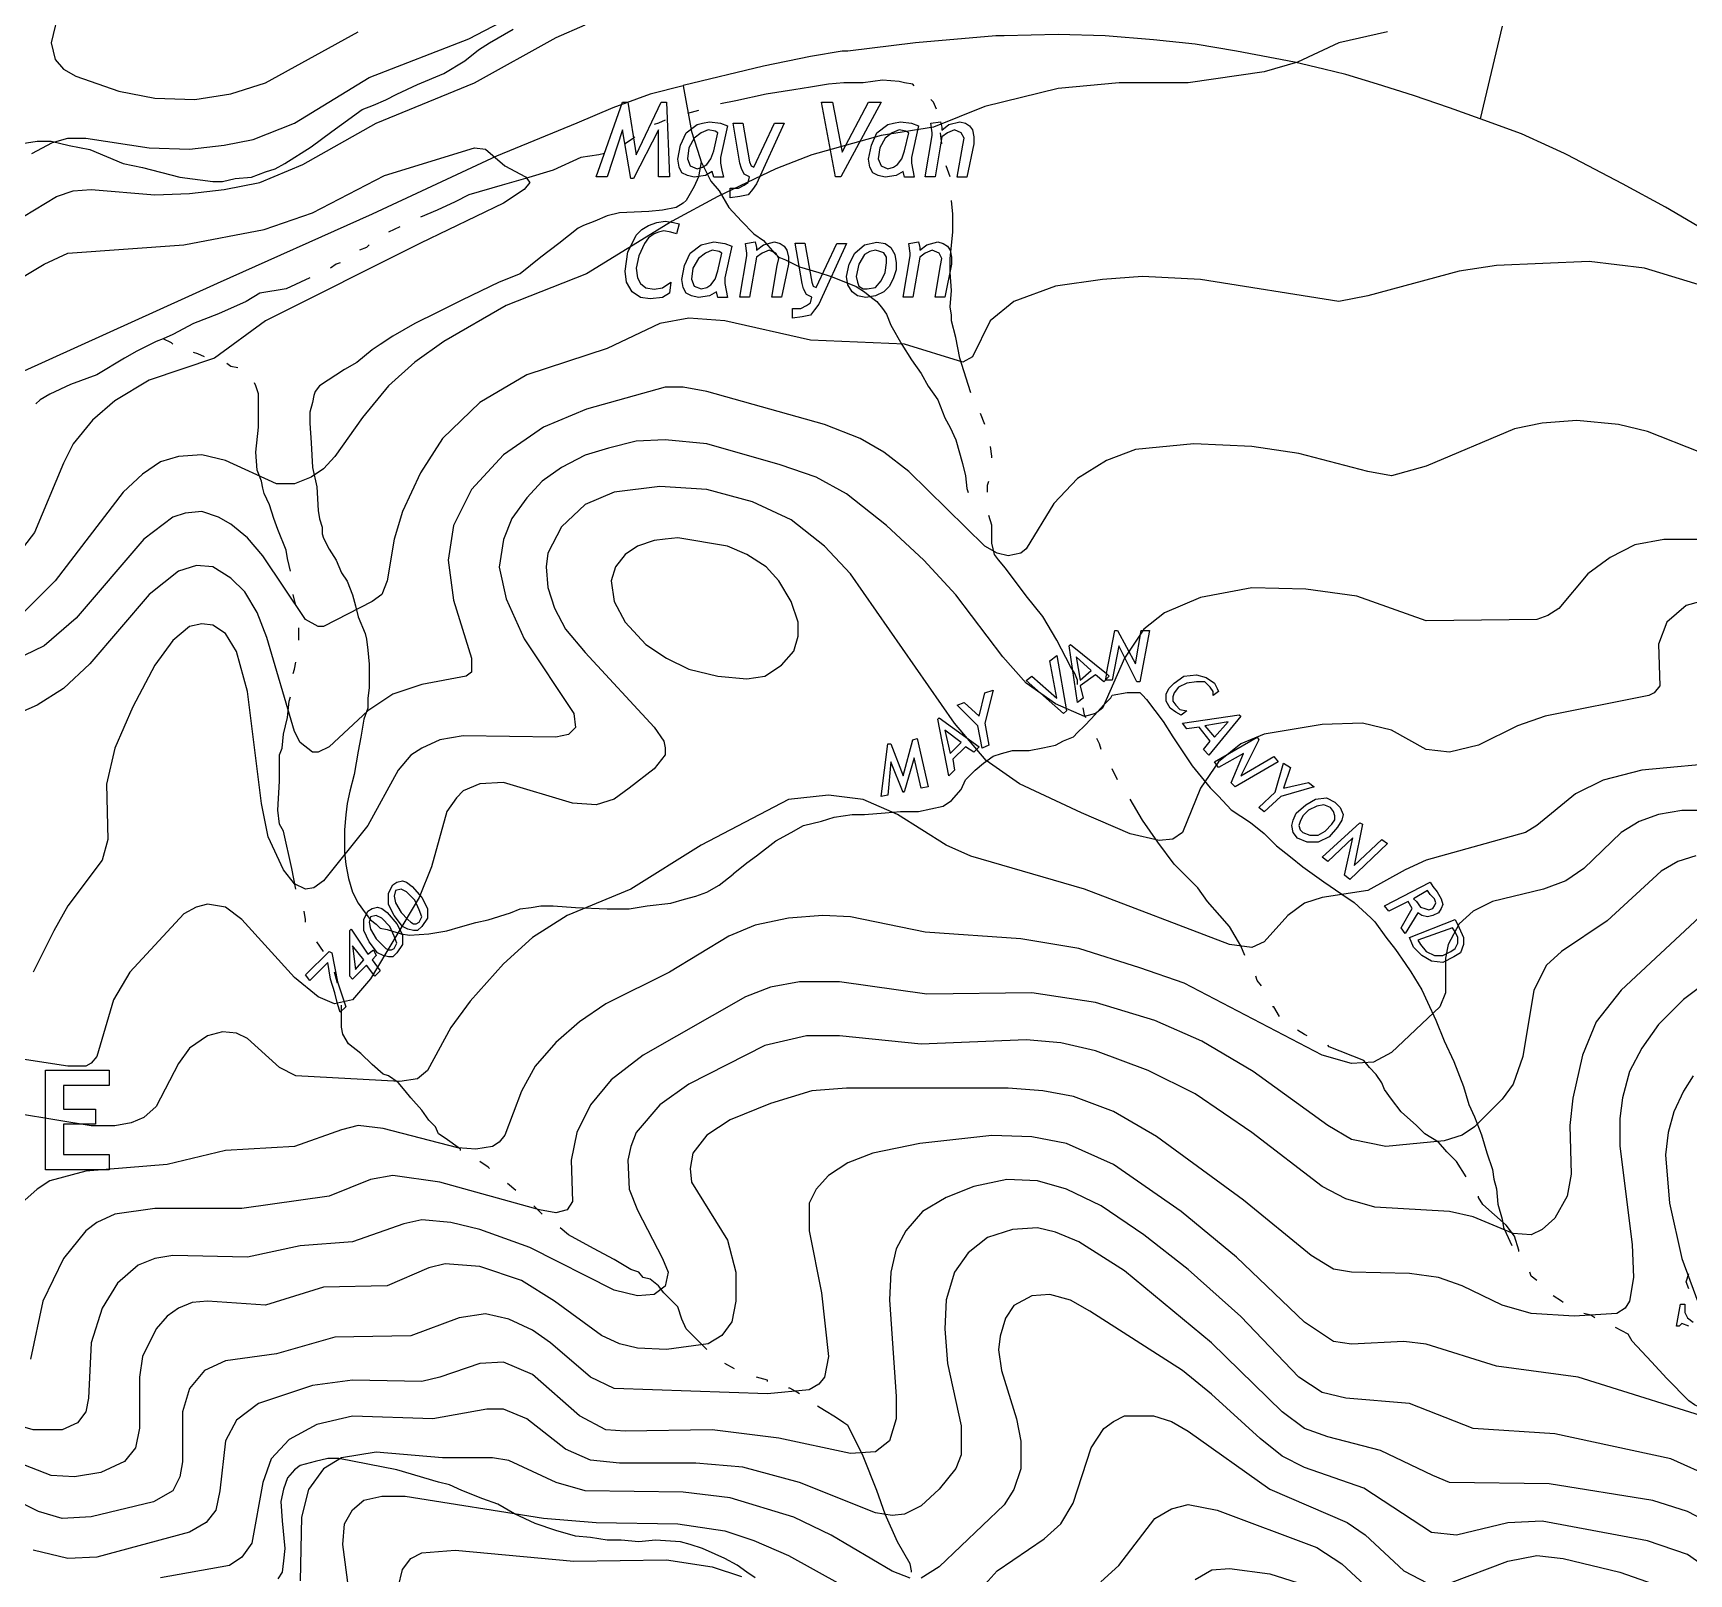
# Model space of a CAD drawing. Extents: x -4.4 to 64.9, y -5.9 to 77.3.
# Drawn here: x 9.66 to 15.97, y 19.39 to 25.27 of the extents above; entities that cross this region are included whole.
import ezdxf

# ---------------------------------------------------------------- set-up
doc = ezdxf.new("R2010")
doc.units = 0
for name, color, linetype in [('7200-7400', 7, 'CONTINUOUS'), ('7400-7600', 7, 'CONTINUOUS'), ('7600-7800', 7, 'CONTINUOUS'), ('7800-8000', 7, 'CONTINUOUS'), ('Elevations', 7, 'CONTINUOUS'), ('Labels', 7, 'CONTINUOUS'), ('roads', 7, 'CONTINUOUS'), ('topo', 7, 'CONTINUOUS'), ('water', 7, 'CONTINUOUS')]:
    doc.layers.add(name, color=color, linetype=linetype)

msp = doc.modelspace()

# ---------------------------------------------------------------- linework, layer by layer
at = {"layer": '7200-7400', "color": 2}
for points in [[(9.654146, 24.806968), (9.733236, 24.849148), (9.791237, 24.86497), (9.859778, 24.86497), (10.102305, 24.828061), (10.255206, 24.822796), (10.387058, 24.838618), (10.497786, 24.859705), (10.655957, 24.922975), (10.940667, 25.096954), (11.320286, 25.244584), (11.805346, 25.497666)], [(9.759633, 25.360527), (9.727994, 25.228717), (9.743816, 25.165447), (9.775447, 25.128535), (9.822905, 25.102183), (9.986346, 25.044181), (10.123438, 25.017828), (10.276377, 25.012563), (10.413466, 25.03365), (10.545266, 25.07583), (10.898527, 25.27091)], [(9.496071, 24.490442), (9.74915, 24.643342), (9.81246, 24.664429), (9.881, 24.669695), (10.12353, 24.648607), (10.25534, 24.653873), (10.387161, 24.669695), (10.524239, 24.696047), (10.68768, 24.764587), (10.96713, 24.922758), (11.341471, 25.075669), (11.652589, 25.249648), (11.763309, 25.297109)], [(14.82139, 25.270743), (14.636851, 25.228574), (14.47868, 25.154753), (14.352141, 25.117854), (14.06216, 25.075674), (13.798529, 25.075674), (13.56654, 25.054587), (13.287061, 24.986046), (13.091981, 24.906957), (12.89163, 24.875326), (12.62801, 24.801505), (12.490921, 24.748787), (12.269481, 24.643337), (12.095491, 24.548436), (11.76859, 24.348086), (11.462751, 24.226817), (11.225491, 24.089736), (11.114771, 24.010647), (11.014591, 23.921016), (10.91442, 23.799747), (10.80897, 23.652115), (10.766791, 23.604667), (10.71933, 23.573036), (10.65607, 23.546657), (10.58752, 23.546657), (10.39244, 23.636288), (10.302812, 23.657401), (10.213182, 23.65211), (10.144641, 23.631023), (10.076101, 23.583562), (10.00228, 23.515024), (9.74389, 23.177582), (9.617351, 23.051053)], [(9.490782, 24.258641), (9.701681, 24.38518), (9.791312, 24.42736), (10.234243, 24.459002), (10.540043, 24.51699), (10.724582, 24.58026), (10.998751, 24.722622), (11.341452, 24.828072), (11.383632, 24.822806), (11.457451, 24.759537), (11.536583, 24.717357), (11.552352, 24.696269), (11.531264, 24.669917), (11.452183, 24.617185), (11.135834, 24.464285), (10.545313, 24.169026), (10.350233, 24.026678), (10.102435, 23.942315), (9.970625, 23.863237), (9.886265, 23.789415), (9.812444, 23.699785), (9.775545, 23.625966), (9.664775, 23.362346), (9.564593, 23.230536)], [(16.09728, 24.279519), (15.80202, 24.369149), (15.591121, 24.395528), (15.23782, 24.379706), (15.095461, 24.358619), (14.747481, 24.263721), (14.636761, 24.242633), (14.109521, 24.326983), (13.88807, 24.337539), (13.73517, 24.326983), (13.555912, 24.30063), (13.397691, 24.242641), (13.308061, 24.16882), (13.23952, 24.031739), (13.202611, 24.010652), (12.981171, 24.079192), (12.622642, 24.095014), (12.295752, 24.168833), (12.15866, 24.179364), (12.04794, 24.158276), (11.84759, 24.063365), (11.54179, 23.963196), (11.362481, 23.857744), (11.22012, 23.720655), (11.13576, 23.588845), (11.06722, 23.441216), (11.035591, 23.335766), (11.009239, 23.177595), (10.988152, 23.124875), (10.951242, 23.098522), (10.766701, 23.003613), (10.745613, 23.003613), (10.698163, 23.029966), (10.534725, 23.272496), (10.476723, 23.341044), (10.413453, 23.393765), (10.366005, 23.420118), (10.302735, 23.441205), (10.239463, 23.43594), (10.192015, 23.420118), (10.081295, 23.335755), (9.822942, 23.035226), (9.701634, 22.929776), (9.548734, 22.855957)], [(16.012912, 23.667956), (15.812564, 23.747045), (15.701844, 23.773397), (15.543663, 23.78922), (15.411853, 23.778663), (15.306403, 23.757575), (14.968924, 23.615224), (14.837114, 23.578315), (14.747484, 23.594137), (14.483864, 23.662677), (14.304593, 23.68903), (14.083152, 23.699587), (13.861714, 23.678473), (13.750994, 23.636293), (13.640263, 23.567753), (13.550633, 23.472855), (13.445144, 23.298865), (13.424057, 23.283043), (13.376606, 23.272486), (13.334426, 23.283043), (13.286976, 23.309395), (12.996985, 23.594116), (12.902087, 23.667927), (12.812456, 23.720645), (12.675365, 23.773376), (12.227206, 23.899916), (12.137576, 23.915738), (12.069035, 23.915738), (11.768506, 23.831378), (11.605017, 23.762827), (11.452117, 23.657388), (11.330845, 23.525568), (11.262305, 23.38849), (11.241218, 23.256679), (11.262305, 23.103779), (11.330845, 22.882339), (11.330845, 22.829608), (11.309758, 22.813785), (11.141049, 22.782155), (11.030329, 22.745245), (10.935417, 22.681975), (10.787788, 22.544895), (10.745608, 22.523807), (10.724521, 22.523807), (10.67707, 22.560719), (10.655983, 22.602899), (10.550533, 22.961418), (10.513624, 23.056318), (10.466174, 23.135408), (10.413453, 23.188139), (10.344905, 23.230319), (10.281635, 23.235584), (10.213094, 23.214497), (10.102374, 23.124877), (9.875663, 22.861246), (9.775484, 22.766346), (9.675263, 22.703076), (9.422183, 22.592356)], [(16.012909, 23.335406), (15.875829, 23.335406), (15.765111, 23.314319), (15.67021, 23.266858), (15.585851, 23.203588), (15.47513, 23.071778), (15.432951, 23.045426), (15.390771, 23.029603), (14.96893, 23.024338), (14.705299, 23.119239), (14.510229, 23.145591), (14.3046, 23.150883), (14.109521, 23.113971), (13.972429, 23.055972), (13.893351, 22.992702), (13.819529, 22.881982), (13.73517, 22.692172), (13.708817, 22.671085), (13.666637, 22.660555), (13.555917, 22.708005), (13.445157, 22.787094), (13.355519, 22.887266), (13.176258, 23.124525), (13.054987, 23.256335), (12.912638, 23.388146), (12.759728, 23.509415), (12.643737, 23.572685), (12.506659, 23.620135), (12.227219, 23.699224), (12.069038, 23.715046), (11.958318, 23.709781), (11.852868, 23.683429), (11.763248, 23.65705), (11.673608, 23.609602), (11.599747, 23.556881), (11.541798, 23.493611), (11.483759, 23.414522), (11.452117, 23.33543), (11.436295, 23.22998), (11.462647, 23.108719), (11.531188, 22.955822), (11.721037, 22.671101), (11.726302, 22.61838), (11.699897, 22.592028), (11.652497, 22.581471), (11.299196, 22.586736), (11.209566, 22.570914), (11.141028, 22.539286), (11.098848, 22.512933), (11.051387, 22.454934), (10.935396, 22.244034), (10.766677, 22.033132), (10.729767, 22.00678), (10.698137, 22.001515), (10.655957, 22.022602), (10.613777, 22.075331), (10.555785, 22.20187), (10.529406, 22.328402), (10.476686, 22.755471), (10.434506, 22.908382), (10.392326, 22.976922), (10.344875, 23.008551), (10.302696, 23.013816), (10.255237, 23.003285), (10.191975, 22.950567), (10.123427, 22.855656), (10.039067, 22.697488), (9.970527, 22.539307), (9.938896, 22.402226), (9.944161, 22.191327), (9.923074, 22.112245), (9.791214, 21.938247), (9.738493, 21.843347), (9.659404, 21.685166)]]:
    msp.add_lwpolyline(points, dxfattribs=at)
at = {"layer": '7400-7600', "color": 2}
msp.add_lwpolyline([(12.06902, 23.335872), (12.026848, 23.330607), (11.963578, 23.309519), (11.916127, 23.277878), (11.879218, 23.230427), (11.863396, 23.177699), (11.873953, 23.098617), (11.916133, 23.019528), (11.995214, 22.935168), (12.074303, 22.882447), (12.158663, 22.840268), (12.269383, 22.813889), (12.380103, 22.803358), (12.448644, 22.813889), (12.511913, 22.856079), (12.559364, 22.908797), (12.575186, 22.966797), (12.575186, 23.019518), (12.548833, 23.098607), (12.501383, 23.177688), (12.453925, 23.230417), (12.380114, 23.277867), (12.306303, 23.309509), (12.116494, 23.341137), (12.069035, 23.335872), (12.06902, 23.335872)], close=True, dxfattribs=at)
for points in [[(16.118367, 22.486565), (15.791477, 22.454936), (15.643847, 22.418024), (15.538398, 22.365296), (15.390768, 22.244034), (15.348548, 22.217655), (14.968927, 22.112214), (14.889838, 22.075304), (14.747489, 21.996215), (14.573489, 21.969863), (14.504948, 21.948775), (14.441678, 21.901325), (14.352048, 21.801146), (14.304598, 21.780058), (14.220238, 21.790615), (13.666627, 22.001507), (13.234247, 22.128046), (13.139338, 22.170226), (12.954807, 22.286225), (12.822997, 22.344227), (12.691187, 22.360049), (12.538287, 22.344227), (12.206119, 22.170226), (11.937228, 22.001507), (11.694647, 21.901335), (11.562837, 21.816976), (11.452117, 21.716797), (11.325577, 21.574445), (11.251759, 21.474266), (11.162128, 21.310815), (11.125227, 21.279186), (11.056679, 21.268629), (10.661248, 21.289717), (10.597978, 21.321356), (10.476707, 21.432076), (10.434527, 21.453163), (10.381809, 21.458428), (10.323807, 21.442606), (10.255269, 21.395158), (10.213089, 21.337156), (10.128727, 21.173718), (10.081279, 21.131538), (10.033829, 21.110451), (9.970559, 21.099894), (9.880929, 21.099894), (9.464358, 21.168434)], [(16.033997, 22.302375), (15.944366, 22.302375), (15.854736, 22.286553), (15.780915, 22.2602), (15.712374, 22.21801), (15.570015, 22.080929), (15.501475, 22.033479), (15.417115, 22.00184), (15.221996, 21.95439), (15.148185, 21.91748), (15.095456, 21.87003), (15.053276, 21.790941), (15.042746, 21.73822), (15.042746, 21.60641), (15.021658, 21.553691), (14.83713, 21.379701), (14.76859, 21.342789), (14.68423, 21.337524), (14.57351, 21.369155), (14.046259, 21.643316), (13.877539, 21.701316), (13.645558, 21.775134), (13.42407, 21.812047), (13.060268, 21.838399), (12.77556, 21.89639), (12.670108, 21.901682), (12.538298, 21.891125), (12.411758, 21.864773), (12.311579, 21.822593), (12.08486, 21.685504), (11.84233, 21.564243), (11.742159, 21.495703), (11.65252, 21.416613), (11.573389, 21.326983), (11.520668, 21.232082), (11.457398, 21.063352), (11.436311, 21.037), (11.409958, 21.021178), (11.346686, 21.010621), (11.278148, 21.015886), (10.993427, 21.089705), (10.898527, 21.100235), (10.835257, 21.084413), (10.655996, 21.021141), (10.392376, 21.005319), (10.170928, 20.95259), (9.859857, 20.926237), (9.722766, 20.889336), (9.675276, 20.857697), (9.627828, 20.815517)], [(15.997095, 22.128528), (15.928555, 22.107441), (15.865285, 22.070531), (15.659656, 21.880722), (15.485666, 21.764731), (15.427675, 21.712013), (15.380174, 21.617102), (15.337994, 21.364022), (15.301085, 21.258573), (15.258905, 21.200581), (15.153455, 21.095132), (15.106005, 21.063493), (15.037465, 21.042405), (14.816024, 21.021318), (14.684214, 21.047671), (14.594576, 21.100399), (14.309866, 21.306028), (14.114786, 21.422019), (13.935525, 21.501108), (13.708806, 21.569648), (13.466276, 21.606561), (13.065525, 21.601269), (12.733357, 21.64873), (12.580456, 21.64873), (12.469736, 21.627643), (12.374836, 21.59073), (11.984676, 21.36929), (11.863407, 21.274381), (11.784315, 21.179481), (11.731596, 21.074031), (11.710509, 20.968581), (11.715774, 20.810411), (11.694634, 20.778772), (11.652494, 20.768241), (11.589184, 20.778772), (11.209566, 20.884222), (11.030305, 20.910574), (10.945945, 20.894752), (10.787775, 20.831482), (10.455604, 20.784032), (10.123435, 20.784032), (9.970535, 20.762944), (9.901995, 20.731316), (9.859815, 20.699685), (9.775455, 20.594236), (9.696323, 20.430787), (9.648876, 20.209346)], [(16.01293, 21.89629), (15.712401, 21.61685), (15.617503, 21.495581), (15.564771, 21.369039), (15.527862, 21.2056), (15.517331, 21.100151), (15.522597, 20.915609), (15.506801, 20.83126), (15.4593, 20.7469), (15.41189, 20.70471), (15.36967, 20.683622), (15.30113, 20.688888), (15.14823, 20.752157), (15.058589, 20.773245), (14.773881, 20.789067), (14.663161, 20.820708), (14.573531, 20.868156), (14.30463, 21.073788), (14.08846, 21.221417), (13.909199, 21.311047), (13.708841, 21.384858), (13.577031, 21.416497), (13.445181, 21.427027), (13.044469, 21.411205), (12.733401, 21.442844), (12.606859, 21.442844), (12.448691, 21.405935), (12.1587, 21.258305), (12.04798, 21.179213), (11.95835, 21.073774), (11.937262, 21.021043), (11.926705, 20.968325), (11.931971, 20.857604), (11.963609, 20.778515), (12.05851, 20.593974), (12.079598, 20.541255), (12.069067, 20.488524), (12.026887, 20.456896), (11.963617, 20.45163), (11.873987, 20.472718), (11.552317, 20.636167), (11.362518, 20.704707), (11.251788, 20.73106), (11.141068, 20.741616), (11.072527, 20.725794), (10.877447, 20.657254), (10.677097, 20.641432), (10.476738, 20.599252), (10.192028, 20.604517), (10.123488, 20.593987), (10.060218, 20.567634), (9.981126, 20.499083), (9.923127, 20.404185), (9.880947, 20.272375), (9.870417, 20.061476), (9.859886, 20.008755), (9.828247, 19.966575), (9.770245, 19.940196), (9.659486, 19.940196), (9.401136, 20.014018)]]:
    msp.add_lwpolyline(points, dxfattribs=at)
at = {"layer": '7600-7800', "color": 2}
for points in [[(15.986559, 21.290008), (15.949647, 21.232008), (15.912738, 21.152927), (15.891651, 21.073838), (15.88112, 20.989478), (15.896942, 20.804939), (15.944393, 20.594048), (16.039291, 20.335698)], [(16.123688, 19.961347), (15.548989, 20.140607), (15.237868, 20.182787), (14.968969, 20.267158), (14.884617, 20.277688), (14.684259, 20.267158), (14.615719, 20.277688), (14.504999, 20.351496), (14.246649, 20.599308), (14.035749, 20.773298), (13.777397, 20.952558), (13.598139, 21.031647), (13.466329, 21.058), (13.313379, 21.063265), (13.039207, 21.031634), (12.859949, 20.994725), (12.765048, 20.957815), (12.691227, 20.910365), (12.643779, 20.857644), (12.617427, 20.804915), (12.617427, 20.699463), (12.664877, 20.462203), (12.69123, 20.219676), (12.675407, 20.140584), (12.65432, 20.114231), (12.617421, 20.093144), (12.45924, 20.077322), (11.874, 20.098409), (11.78437, 20.140589), (11.63147, 20.272399), (11.56288, 20.31986), (11.473252, 20.362029), (11.383622, 20.383117), (11.28344, 20.367295), (11.098911, 20.298754), (10.80892, 20.293489), (10.58748, 20.230219), (10.3924, 20.203867), (10.313311, 20.166957), (10.255311, 20.098417), (10.228959, 20.008787), (10.228959, 19.818977), (10.218428, 19.760978), (10.192076, 19.708247), (10.118255, 19.666067), (9.880995, 19.608078), (9.770275, 19.602813), (9.680594, 19.629165), (9.416974, 19.760975)], [(16.065643, 19.755893), (15.902205, 19.829714), (15.459274, 19.924612), (15.148193, 19.945699), (14.905665, 20.0406), (14.663124, 20.061688), (14.573494, 20.082775), (14.483864, 20.140774), (14.262423, 20.372766), (14.062073, 20.552024), (13.893353, 20.683845), (13.729904, 20.794565), (13.598094, 20.857835), (13.487374, 20.889466), (13.371333, 20.894731), (13.244793, 20.868378), (13.139344, 20.826198), (13.049714, 20.773478), (12.986444, 20.699659), (12.949534, 20.631118), (12.928447, 20.541488), (12.923182, 20.436039), (12.949534, 20.066966), (12.949534, 19.982606), (12.923182, 19.898246), (12.87045, 19.856067), (12.775552, 19.850801), (12.50138, 19.908801), (12.248301, 19.940429), (11.916141, 19.935164), (11.842322, 19.940429), (11.742151, 19.99316), (11.56284, 20.151331), (11.452122, 20.198781), (11.362492, 20.193516), (11.209581, 20.140785), (11.141041, 20.124963), (10.877421, 20.130228), (10.724521, 20.109141), (10.518892, 20.0406), (10.434532, 19.97733), (10.39236, 19.898239), (10.371273, 19.708429), (10.355451, 19.634618), (10.318541, 19.587171), (10.255272, 19.550259), (9.902021, 19.45536), (9.791301, 19.450095), (9.659441, 19.481726)], [(16.055092, 19.581733), (15.965462, 19.629192), (15.833651, 19.671374), (15.43821, 19.734644), (15.058549, 19.739909), (14.995279, 19.766262), (14.794932, 19.861173), (14.594581, 19.913891), (14.50494, 19.945522), (14.420591, 20.008792), (14.15169, 20.272412), (13.819529, 20.546581), (13.645539, 20.657312), (13.555901, 20.694214), (13.487361, 20.710036), (13.39241, 20.704771), (13.297512, 20.67314), (13.22369, 20.61514), (13.170969, 20.541329), (13.139341, 20.43588), (13.134049, 20.325149), (13.144606, 20.193342), (13.197335, 19.956079), (13.197335, 19.845362), (13.176248, 19.79263), (13.112978, 19.713551), (13.044438, 19.650282), (12.981168, 19.61864), (12.933707, 19.613375), (12.870448, 19.623932), (12.580459, 19.73992), (12.364287, 19.797922), (12.185029, 19.813744), (11.895037, 19.813744), (11.784317, 19.824274), (11.689369, 19.866454), (11.541787, 19.982442), (11.452109, 20.019354), (11.388837, 20.019354), (11.183218, 19.982442), (10.877408, 19.992999), (10.740327, 19.961358), (10.634877, 19.903369), (10.566337, 19.829547), (10.534698, 19.739917), (10.492529, 19.507928), (10.455617, 19.455207), (10.408169, 19.423568), (10.144538, 19.376118)], [(16.055092, 19.401806), (15.965462, 19.465076), (15.812561, 19.517805), (15.41185, 19.591616), (15.28, 19.58635), (15.08492, 19.5389), (14.990012, 19.54943), (14.731662, 19.71815), (14.504951, 19.797239), (14.420591, 19.839419), (14.336231, 19.907959), (14.1517, 20.076679), (14.04097, 20.166309), (13.687722, 20.393031), (13.6139, 20.4352), (13.534771, 20.456287), (13.466281, 20.451022), (13.397691, 20.414113), (13.366049, 20.366662), (13.344962, 20.298122), (13.339697, 20.245393), (13.350254, 20.166312), (13.408253, 19.981773), (13.424075, 19.897413), (13.424075, 19.791963), (13.397723, 19.712882), (13.360821, 19.654883), (13.113012, 19.417623), (13.044472, 19.375443)], [(13.002292, 19.375443), (12.933752, 19.401796), (12.701763, 19.538884), (12.559404, 19.607424), (12.316873, 19.681235), (12.137613, 19.702323), (11.763272, 19.707588), (11.652542, 19.739227), (11.473233, 19.823586), (11.409964, 19.834143), (11.220162, 19.834143), (10.967083, 19.855231), (10.835273, 19.834143), (10.766732, 19.791955), (10.708733, 19.712874), (10.682381, 19.607424), (10.677115, 19.364894)]]:
    msp.add_lwpolyline(points, dxfattribs=at)
at = {"layer": '7800-8000', "color": 2}
for points in [[(13.729846, 19.360375), (13.798426, 19.423645), (13.935517, 19.602916), (13.998777, 19.639815), (14.062057, 19.655637), (14.172777, 19.634549), (14.552388, 19.49219), (14.647297, 19.428931), (14.858196, 19.233841)], [(11.051395, 19.33929), (11.067217, 19.407841), (11.098848, 19.450011), (11.141028, 19.471098), (11.267567, 19.481628), (11.720997, 19.439448), (12.074298, 19.444714), (12.248288, 19.418361), (12.359008, 19.381452)], [(14.088444, 19.370173), (14.151714, 19.407071), (14.220254, 19.412337), (14.373154, 19.391249), (14.504964, 19.349069)]]:
    msp.add_lwpolyline(points, dxfattribs=at)
at = {"layer": 'Elevations', "color": 1}
for points in [[(11.104137, 22.012483), (11.141038, 21.970308), (11.162125, 21.928134), (11.162125, 21.891224), (11.141038, 21.85958), (11.125216, 21.843705), (11.109394, 21.843705), (11.088306, 21.848997), (11.067219, 21.85958), (11.035588, 21.901755), (11.014501, 21.943956), (11.014501, 21.98613), (11.030323, 22.017748), (11.046145, 22.028331), (11.067232, 22.033623), (11.083055, 22.028331)], [(11.098859, 21.875402), (11.109416, 21.87011), (11.119946, 21.87011), (11.130503, 21.875402), (11.141033, 21.896569), (11.130503, 21.923027), (11.114681, 21.959936), (11.083042, 21.991554), (11.061955, 22.002138), (11.040868, 21.996846), (11.035602, 21.975679), (11.040868, 21.949221), (11.061955, 21.912338), (11.088307, 21.88588)], [(11.009228, 21.912311), (11.046138, 21.870137), (11.067225, 21.827962), (11.067225, 21.791053), (11.046138, 21.759409), (11.030316, 21.743534), (11.014494, 21.743534), (10.993407, 21.748825), (10.972319, 21.759409), (10.940688, 21.801583), (10.919601, 21.843758), (10.919601, 21.885933), (10.935423, 21.917577), (10.951245, 21.92816), (10.972332, 21.933452), (10.988155, 21.92816)], [(11.003958, 21.775231), (11.014489, 21.769939), (11.025045, 21.769939), (11.035602, 21.775231), (11.046133, 21.796398), (11.035602, 21.822856), (11.01978, 21.859765), (10.988152, 21.891383), (10.967065, 21.901966), (10.945978, 21.896675), (10.940712, 21.875508), (10.945978, 21.84905), (10.967065, 21.81214), (10.993417, 21.785682)], [(10.872148, 21.849023), (10.935417, 21.754144), (10.956504, 21.770019), (10.967035, 21.748852), (10.951213, 21.732977), (10.982852, 21.690776), (10.961764, 21.669609), (10.930134, 21.71181), (10.877404, 21.659079), (10.866848, 21.669662), (10.866848, 21.843652)], [(10.877418, 21.785761), (10.887948, 21.69612), (10.919586, 21.73303)], [(10.798329, 21.759409), (10.819416, 21.648681), (10.851055, 21.553775), (10.829968, 21.532608), (10.819411, 21.564252), (10.808881, 21.606427), (10.793058, 21.659158), (10.782528, 21.72242), (10.71398, 21.653866), (10.698158, 21.675033), (10.787788, 21.764674)]]:
    msp.add_lwpolyline(points, close=True, dxfattribs=at)
at = {"layer": 'Labels', "color": 6}
for points in [[(12.074309, 25.001983), (12.084866, 24.717265), (12.042676, 24.717265), (12.042676, 24.89652), (11.947735, 24.712), (11.937178, 24.712), (11.905547, 24.89652), (11.847547, 24.717265), (11.805367, 24.717265), (11.905547, 25.001983), (11.926635, 25.001983), (11.958316, 24.801614), (12.053217, 25.001983)], [(12.891538, 25.001983), (12.738638, 24.717265), (12.717551, 24.717265), (12.664822, 25.001983), (12.707001, 25.001983), (12.743912, 24.812171), (12.84409, 25.001983)], [(12.306298, 24.912343), (12.279945, 24.791084), (12.279945, 24.769917), (12.285211, 24.743459), (12.290476, 24.717001), (12.253566, 24.717001), (12.248301, 24.738167), (12.221948, 24.722292), (12.179768, 24.717001), (12.153416, 24.722292), (12.132329, 24.732876), (12.121772, 24.754042), (12.116454, 24.78566), (12.127037, 24.838391), (12.148124, 24.885858), (12.190303, 24.917475), (12.211391, 24.922767), (12.237743, 24.928059), (12.279923, 24.922767)], [(12.163939, 24.75944), (12.190292, 24.748856), (12.211379, 24.754148), (12.227201, 24.764731), (12.243023, 24.785898), (12.253553, 24.817542), (12.269376, 24.886069), (12.258819, 24.891361), (12.232466, 24.896653), (12.206114, 24.886069), (12.179761, 24.864903), (12.158674, 24.827993), (12.153409, 24.785819)], [(12.522468, 24.922873), (12.417018, 24.690886), (12.401196, 24.66972), (12.385374, 24.648553), (12.353743, 24.643261), (12.316834, 24.63797), (12.316834, 24.674879), (12.348472, 24.674879), (12.369559, 24.685462), (12.385381, 24.696046), (12.390647, 24.717212), (12.380116, 24.722504), (12.369586, 24.727796), (12.359029, 24.748962), (12.353764, 24.770129), (12.327385, 24.923032), (12.364294, 24.923032), (12.390646, 24.775421), (12.395911, 24.759546), (12.406468, 24.754254), (12.485548, 24.922952)], [(13.033889, 24.912343), (13.007537, 24.791084), (13.007537, 24.769917), (13.012802, 24.743459), (13.018067, 24.717001), (12.981157, 24.717001), (12.975892, 24.738167), (12.949539, 24.722292), (12.90736, 24.717001), (12.881007, 24.722292), (12.85992, 24.732876), (12.849363, 24.754042), (12.844098, 24.78566), (12.854628, 24.838391), (12.875715, 24.885858), (12.917894, 24.917475), (12.938982, 24.922767), (12.965334, 24.928059), (13.007514, 24.922767)], [(12.891538, 24.75944), (12.91789, 24.748856), (12.938978, 24.754148), (12.9548, 24.764731), (12.970622, 24.785898), (12.981152, 24.817542), (12.996974, 24.886069), (12.986418, 24.891361), (12.960065, 24.896653), (12.933713, 24.886069), (12.90736, 24.864903), (12.886273, 24.827993), (12.881008, 24.785819)], [(13.239518, 24.89652), (13.244783, 24.870062), (13.244783, 24.843604), (13.218431, 24.717054), (13.181522, 24.717054), (13.202609, 24.838312), (13.207874, 24.86477), (13.197317, 24.885937), (13.170965, 24.89652), (13.144612, 24.885937), (13.123525, 24.870062), (13.097173, 24.717186), (13.060261, 24.717186), (13.086613, 24.875354), (13.086613, 24.885937), (13.081348, 24.92282), (13.118257, 24.928112), (13.123522, 24.906945), (13.123522, 24.896362), (13.149901, 24.917528), (13.192081, 24.928112), (13.213169, 24.92282), (13.228991, 24.912237)], [(12.121759, 24.537984), (12.111229, 24.501101), (12.090141, 24.506392), (12.063789, 24.511684), (12.042675, 24.506392), (12.026826, 24.501101), (12.005739, 24.485226), (11.989917, 24.464059), (11.968856, 24.416593), (11.958326, 24.369153), (11.963591, 24.332244), (11.974121, 24.311077), (11.995182, 24.295202), (12.026813, 24.28991), (12.058494, 24.295202), (12.090123, 24.316369), (12.084858, 24.274194), (12.058506, 24.258319), (12.011005, 24.253027), (11.974143, 24.258319), (11.942465, 24.279486), (11.921377, 24.316395), (11.916112, 24.35857), (11.926669, 24.432388), (11.942491, 24.464006), (11.95834, 24.49565), (11.979427, 24.516817), (12.005726, 24.532692), (12.037366, 24.543275), (12.069047, 24.548567), (12.100677, 24.543275)], [(12.322117, 24.453634), (12.295738, 24.332376), (12.295738, 24.311209), (12.301003, 24.284751), (12.306295, 24.258293), (12.269386, 24.258293), (12.264121, 24.279459), (12.237768, 24.263584), (12.195589, 24.258293), (12.16921, 24.263584), (12.148122, 24.274168), (12.137592, 24.295334), (12.132327, 24.326978), (12.142857, 24.379683), (12.163944, 24.42715), (12.206116, 24.458767), (12.227204, 24.464059), (12.253583, 24.469351), (12.295762, 24.464059)], [(12.179758, 24.300732), (12.20611, 24.290148), (12.227198, 24.29544), (12.24302, 24.306023), (12.258842, 24.32719), (12.269399, 24.358808), (12.285221, 24.427361), (12.274664, 24.432653), (12.248312, 24.437945), (12.221959, 24.427361), (12.195607, 24.406195), (12.174519, 24.369285), (12.169228, 24.327111)], [(12.533009, 24.437812), (12.538274, 24.411354), (12.538274, 24.384896), (12.511922, 24.258372), (12.47501, 24.258372), (12.496123, 24.37963), (12.501389, 24.406089), (12.490832, 24.427255), (12.464479, 24.437839), (12.438127, 24.427255), (12.417013, 24.41138), (12.390661, 24.258478), (12.353761, 24.258478), (12.380113, 24.416646), (12.380113, 24.427229), (12.374848, 24.464138), (12.411757, 24.46943), (12.417022, 24.448263), (12.417022, 24.43768), (12.443375, 24.458847), (12.485555, 24.46943), (12.506642, 24.464138), (12.522464, 24.453555)], [(12.759728, 24.464191), (12.654278, 24.232205), (12.638456, 24.211038), (12.622634, 24.189871), (12.591003, 24.18458), (12.554093, 24.179288), (12.554093, 24.216171), (12.585732, 24.216171), (12.606819, 24.226754), (12.622641, 24.237338), (12.627906, 24.258504), (12.617349, 24.263796), (12.606793, 24.269088), (12.596262, 24.290254), (12.590997, 24.311421), (12.564644, 24.464324), (12.601554, 24.464324), (12.627906, 24.316686), (12.633171, 24.300811), (12.643728, 24.295519), (12.722809, 24.464244)], [(12.928447, 24.448369), (12.944269, 24.421911), (12.949534, 24.390267), (12.949534, 24.363808), (12.938977, 24.332164), (12.923155, 24.300546), (12.902068, 24.27938), (12.870437, 24.263505), (12.833528, 24.258213), (12.801897, 24.263505), (12.780783, 24.27938), (12.764988, 24.305838), (12.759723, 24.337456), (12.770253, 24.384922), (12.79134, 24.427097), (12.828249, 24.458741), (12.8757, 24.469324), (12.907331, 24.464033)], [(12.807178, 24.300732), (12.823, 24.290148), (12.838822, 24.290148), (12.870461, 24.29544), (12.891548, 24.321898), (12.90737, 24.353543), (12.912636, 24.390452), (12.912636, 24.411619), (12.902079, 24.427494), (12.886257, 24.432785), (12.870461, 24.438077), (12.849374, 24.432785), (12.828286, 24.422202), (12.807199, 24.385293), (12.796642, 24.337826), (12.801907, 24.31666)], [(13.155158, 24.437812), (13.160423, 24.411354), (13.160423, 24.384896), (13.134071, 24.258372), (13.097161, 24.258372), (13.118248, 24.37963), (13.123513, 24.406089), (13.112983, 24.427255), (13.08663, 24.437839), (13.060278, 24.427255), (13.039191, 24.41138), (13.012812, 24.258478), (12.97591, 24.258478), (13.002263, 24.416646), (13.002263, 24.427229), (12.996998, 24.464138), (13.033899, 24.46943), (13.039164, 24.448263), (13.039164, 24.43768), (13.065516, 24.458847), (13.107696, 24.46943), (13.128783, 24.464138), (13.144606, 24.453555)], [(13.745697, 22.798084), (13.761519, 22.813959), (13.750989, 22.824542), (13.78262, 22.988001), (13.793177, 22.988001), (13.861716, 22.861451), (13.882804, 22.988001), (13.914435, 22.988001), (13.877523, 22.792898), (13.866992, 22.792898), (13.798452, 22.929978), (13.7721, 22.798189)], [(13.750968, 22.824436), (13.745703, 22.797978), (13.740411, 22.792686), (13.70878, 22.819144), (13.650781, 22.77697), (13.661338, 22.72953), (13.640251, 22.713655), (13.608612, 22.92982), (13.613877, 22.935111)], [(13.561158, 22.89299), (13.598068, 22.68209), (13.587511, 22.671507), (13.445149, 22.798057), (13.466263, 22.813932), (13.561164, 22.729556), (13.534811, 22.871929)], [(13.634969, 22.887724), (13.650791, 22.798084), (13.692971, 22.834993)], [(14.130579, 22.80864), (14.162218, 22.787474), (14.172748, 22.766307), (14.178014, 22.755724), (14.156926, 22.739849), (14.156926, 22.755724), (14.146396, 22.771599), (14.125309, 22.792765), (14.093678, 22.792765), (14.056769, 22.787474), (14.02513, 22.771599), (14.009308, 22.750432), (14.004042, 22.734557), (14.004042, 22.718682), (14.014599, 22.702807), (14.030421, 22.686932), (14.056774, 22.68164), (14.035687, 22.665765), (14.014599, 22.676349), (13.993512, 22.692224), (13.97769, 22.718682), (13.97769, 22.74514), (13.988247, 22.766307), (14.009334, 22.787474), (14.046246, 22.813932), (14.093694, 22.819224)], [(13.318628, 22.761174), (13.286989, 22.63465), (13.302811, 22.550275), (13.276459, 22.539691), (13.260636, 22.624067), (13.181545, 22.703151), (13.207924, 22.713734), (13.265911, 22.661003), (13.286999, 22.750644)], [(14.262397, 22.661003), (14.141128, 22.513365), (14.120041, 22.534532), (14.146393, 22.566176), (14.104213, 22.618908), (14.056763, 22.613616), (14.040941, 22.634783), (14.25711, 22.6664)], [(13.112999, 22.655711), (13.265897, 22.54501), (13.24481, 22.523843), (13.213182, 22.54501), (13.165731, 22.497543), (13.170997, 22.455369), (13.149909, 22.434202), (13.10773, 22.650367)], [(13.134089, 22.608271), (13.155176, 22.518631), (13.197356, 22.560832)], [(14.125308, 22.624094), (14.162218, 22.581919), (14.214939, 22.639916)], [(13.028637, 22.576654), (13.070817, 22.392107), (13.044464, 22.386815), (13.018112, 22.502809), (12.981202, 22.376258), (12.975937, 22.370967), (12.928476, 22.48696), (12.917945, 22.360436), (12.891593, 22.355145), (12.917945, 22.555487), (12.928476, 22.555487), (12.975937, 22.434229), (13.012836, 22.571309)], [(14.330937, 22.571362), (14.262397, 22.434281), (14.388928, 22.5081), (14.40475, 22.486934), (14.241301, 22.392028), (14.225479, 22.407903), (14.27293, 22.518631), (14.178029, 22.465899), (14.162207, 22.487066), (14.325648, 22.581998)], [(14.452209, 22.465926), (14.42583, 22.386842), (14.520739, 22.408008), (14.541826, 22.392133), (14.415294, 22.355224), (14.352024, 22.297227), (14.330937, 22.313102), (14.394207, 22.371099), (14.425838, 22.481827)], [(14.620918, 22.33411), (14.642058, 22.312944), (14.652589, 22.286485), (14.647324, 22.265319), (14.631449, 22.23886), (14.599818, 22.201951), (14.557637, 22.180784), (14.515459, 22.180784), (14.478556, 22.196659), (14.462734, 22.217826), (14.457469, 22.244284), (14.462734, 22.265451), (14.473265, 22.291909), (14.510175, 22.323553), (14.547084, 22.34472), (14.589264, 22.350012)], [(14.499649, 22.218117), (14.526028, 22.207534), (14.557648, 22.207534), (14.584001, 22.223409), (14.61038, 22.249867), (14.62091, 22.265742), (14.62091, 22.281617), (14.615645, 22.297492), (14.605114, 22.313367), (14.578762, 22.32395), (14.552383, 22.318659), (14.520752, 22.302784), (14.499664, 22.281617), (14.489107, 22.26045), (14.483842, 22.244575), (14.489107, 22.2287)], [(14.726407, 22.249735), (14.694737, 22.091567), (14.800189, 22.191764), (14.821329, 22.175889), (14.678928, 22.038809), (14.657841, 22.054684), (14.689472, 22.19703), (14.594572, 22.107389), (14.573485, 22.123264), (14.715887, 22.255106)], [(14.995309, 22.012483), (15.011131, 21.991316), (15.026953, 21.964858), (15.032218, 21.943691), (15.026953, 21.927816), (15.016423, 21.911941), (14.995336, 21.901358), (14.974248, 21.896066), (14.953161, 21.901358), (14.937339, 21.911941), (14.889892, 21.832857), (14.87407, 21.854024), (14.916249, 21.927843), (14.900454, 21.954301), (14.826635, 21.917391), (14.810813, 21.938558), (14.984803, 22.028199)], [(14.932039, 21.954486), (14.947861, 21.933319), (14.963683, 21.928028), (14.979505, 21.922736), (14.995327, 21.928028), (15.000593, 21.938611), (15.005858, 21.949194), (15.000593, 21.965069), (14.98477, 21.980944), (14.97424, 21.996819), (14.921519, 21.965175)], [(15.095488, 21.854315), (15.11131, 21.817405), (15.11131, 21.790947), (15.100753, 21.759329), (15.074401, 21.743454), (15.032222, 21.722288), (14.990042, 21.727579), (14.953132, 21.748746), (14.921501, 21.780364), (14.905679, 21.817273), (15.079669, 21.885827)], [(14.968938, 21.764674), (15.000579, 21.748799), (15.032218, 21.748799), (15.063849, 21.764674), (15.079671, 21.775257), (15.090201, 21.796424), (15.090201, 21.817591), (15.079671, 21.838757), (15.069141, 21.854632), (14.937321, 21.807193), (14.947878, 21.791318)], [(9.775439, 21.253261), (9.775439, 21.16362), (9.896708, 21.16362), (9.896708, 21.105623), (9.775439, 21.105623), (9.775439, 20.98963), (9.949429, 20.98963), (9.949429, 20.931633), (9.706899, 20.931633), (9.706899, 21.311231), (9.949429, 21.311231), (9.949429, 21.253261)]]:
    msp.add_lwpolyline(points, close=True, dxfattribs=at)
for points in [[(15.970782, 20.477952), (15.960225, 20.504411), (15.970782, 20.536055)], [(15.970755, 20.335289), (15.944403, 20.345872), (15.933846, 20.335289), (15.923316, 20.335289), (15.939138, 20.419638), (15.95496, 20.419638), (15.95496, 20.387994), (15.965517, 20.366827), (15.986604, 20.350952)]]:
    msp.add_lwpolyline(points, dxfattribs=at)
at = {"layer": 'roads', "color": 7}
for points in [[(9.601413, 24.842863), (9.675224, 24.853446), (9.727953, 24.853446), (9.796493, 24.837571), (9.875585, 24.821696), (10.002125, 24.768991), (10.075933, 24.753116), (10.218294, 24.716207), (10.344834, 24.700332), (10.381733, 24.700332), (10.429194, 24.710915), (10.492464, 24.716207), (10.545185, 24.737374), (10.582083, 24.747957), (10.618993, 24.769124), (10.719175, 24.832385), (10.798264, 24.890382), (10.835163, 24.91684), (10.914254, 24.974864), (10.956474, 24.990739), (11.003935, 25.011905), (11.046115, 25.033072), (11.125194, 25.069981), (11.225373, 25.112156), (11.304465, 25.159596), (11.357183, 25.20177), (11.399365, 25.228229), (11.488993, 25.28096)], [(15.174558, 24.938695), (15.058568, 24.980896), (14.921487, 25.028336), (14.784399, 25.07051), (14.663137, 25.10742), (14.578778, 25.128586), (14.468057, 25.155045), (14.246609, 25.197219), (14.088399, 25.223678), (13.930218, 25.239553), (13.745687, 25.255428), (13.566418, 25.260719), (13.360797, 25.255428), (13.329158, 25.255428), (13.023358, 25.228969), (12.765009, 25.197352), (12.743922, 25.197352), (12.622651, 25.176185), (12.443393, 25.139276), (12.137542, 25.065457)], [(15.258918, 25.291967), (15.174558, 24.938695)], [(12.137557, 25.065245), (12.011018, 25.033601), (11.868669, 24.980896), (11.731578, 24.922873), (11.425778, 24.796349), (11.177927, 24.680356), (10.951218, 24.574893), (10.360698, 24.311289), (8.325488, 23.388607)], [(12.137557, 25.065245), (12.169199, 24.891255), (12.190286, 24.822702), (12.200817, 24.791084), (12.206082, 24.775209)], [(16.134193, 24.454084), (15.881071, 24.601722), (15.717633, 24.691363), (15.506731, 24.802091), (15.496174, 24.807382), (15.438182, 24.833841), (15.332733, 24.88128), (15.174554, 24.939277)], [(12.206108, 24.775262), (12.195551, 24.717265), (12.179729, 24.680356), (12.14809, 24.627651), (12.13756, 24.617068), (12.111181, 24.601193), (12.058463, 24.590609), (12.005742, 24.585318), (11.895011, 24.580026), (11.847563, 24.569443), (11.800113, 24.548276), (11.757933, 24.532401), (11.736846, 24.521818), (11.663035, 24.463794), (11.594484, 24.411089), (11.515405, 24.347828), (11.436266, 24.316183), (11.293954, 24.24763), (11.199014, 24.20019), (11.114654, 24.158015), (11.030294, 24.110549), (10.982844, 24.078905), (10.951205, 24.057738), (10.893206, 24.010299), (10.845755, 23.98384), (10.750855, 23.920578), (10.735033, 23.899412), (10.729768, 23.883537), (10.724502, 23.857078), (10.713945, 23.820169), (10.713945, 23.777968), (10.719211, 23.704176), (10.724476, 23.60927), (10.740298, 23.535451), (10.745563, 23.44581), (10.750855, 23.414192), (10.761385, 23.382548), (10.761385, 23.35609), (10.76665, 23.340215), (10.787738, 23.29804), (10.81409, 23.255866), (10.835178, 23.208399), (10.856265, 23.176755), (10.877352, 23.12405), (10.887883, 23.081876), (10.898439, 23.039675), (10.924792, 22.976413), (10.930057, 22.955246), (10.935349, 22.913071), (10.940614, 22.86034), (10.940614, 22.802343), (10.940614, 22.770699), (10.935349, 22.728525), (10.935349, 22.691642), (10.919527, 22.649441), (10.90897, 22.580914), (10.898439, 22.528182), (10.882617, 22.438541), (10.866822, 22.375279), (10.856265, 22.32784), (10.851, 22.285639), (10.845734, 22.227642), (10.845734, 22.206475), (10.845734, 22.143213), (10.851, 22.095774), (10.86153, 22.043042), (10.877352, 21.990311), (10.898439, 21.948136), (10.924818, 21.911227), (10.945906, 21.884768), (10.966993, 21.868893), (10.982815, 21.853018), (11.009168, 21.847727), (11.061899, 21.831852), (11.093528, 21.82656), (11.167349, 21.831852), (11.235889, 21.842435), (11.288657, 21.85831), (11.346609, 21.874185), (11.394111, 21.884768), (11.478471, 21.911227), (11.515369, 21.927102), (11.557548, 21.932393), (11.594459, 21.937685), (11.641908, 21.937685), (11.726269, 21.932393), (11.847539, 21.927102), (11.9319, 21.927102), (12.000441, 21.937685), (12.090067, 21.948268), (12.142789, 21.964143), (12.184968, 21.974727), (12.227149, 21.990602), (12.27461, 22.01706), (12.32733, 22.059235)], [(12.206108, 24.775262), (12.243007, 24.701443), (12.274648, 24.664534), (12.311558, 24.601272), (12.359008, 24.54854), (12.406458, 24.501101), (12.443368, 24.474642), (12.485548, 24.427203), (12.50137, 24.411328), (12.527749, 24.400744), (12.58047, 24.374286), (12.654288, 24.353119), (12.701739, 24.337244), (12.743919, 24.321369), (12.79664, 24.300203), (12.828278, 24.279036), (12.85463, 24.257869), (12.875718, 24.241994), (12.896805, 24.215536), (12.912627, 24.194369), (12.928449, 24.152168), (12.970618, 24.078349), (13.007527, 24.020353), (13.044437, 23.967648), (13.07079, 23.920181), (13.1077, 23.86745), (13.134052, 23.798923), (13.155139, 23.762014), (13.176227, 23.714547), (13.202579, 23.624933), (13.213163, 23.577467), (13.218428, 23.530027), (13.223693, 23.514152)], [(12.380098, 22.102124), (12.417007, 22.128582), (12.490818, 22.186579), (12.548818, 22.218223), (12.596268, 22.244681), (12.664808, 22.260556), (12.712259, 22.276431), (12.780807, 22.287014), (12.828257, 22.287014), (12.907339, 22.292306), (12.965338, 22.297598), (13.033878, 22.297598), (13.081329, 22.308181), (13.128787, 22.318764), (13.160418, 22.339931), (13.197327, 22.382106), (13.213149, 22.419015), (13.250051, 22.455898), (13.28169, 22.482356), (13.318602, 22.508815), (13.35023, 22.519398), (13.392449, 22.529981), (13.45568, 22.529981), (13.508451, 22.540565), (13.555901, 22.551148), (13.58754, 22.567023), (13.624441, 22.582898), (13.640263, 22.598773), (13.666616, 22.625231), (13.692968, 22.65169), (13.740426, 22.704421), (13.766779, 22.730879), (13.772044, 22.741463), (13.830032, 22.752046), (13.861674, 22.752046), (13.877496, 22.752046), (13.888026, 22.741463), (13.903848, 22.725588), (13.967118, 22.641239), (14.004029, 22.583242), (14.077838, 22.472514), (14.146379, 22.388138), (14.178019, 22.35652), (14.225468, 22.303789), (14.29928, 22.256349), (14.352009, 22.214148), (14.399458, 22.166708), (14.45218, 22.124534), (14.499628, 22.087624), (14.578718, 22.029628), (14.64726, 21.982161), (14.694718, 21.950544), (14.757987, 21.892547), (14.773809, 21.876672), (14.81599, 21.818649), (14.852898, 21.771209), (14.8898, 21.718478), (14.910888, 21.68686), (14.953068, 21.618306), (14.974155, 21.57084), (15.005786, 21.502313), (15.037417, 21.423229), (15.074326, 21.344145), (15.111236, 21.249239), (15.132324, 21.180686), (15.153411, 21.133246), (15.179763, 21.064692), (15.200851, 20.996165), (15.221991, 20.932903), (15.227283, 20.895994), (15.237813, 20.859085), (15.243052, 20.801061), (15.258874, 20.743091), (15.264139, 20.711447), (15.274669, 20.69028), (15.295757, 20.642814)], [(12.327369, 22.059923), (12.380098, 22.102124)], [(12.411737, 19.37628), (12.380109, 19.397447), (12.343197, 19.423905), (12.295749, 19.450364), (12.258837, 19.466239), (12.211389, 19.487405), (12.163939, 19.50328), (12.127027, 19.513864), (12.032129, 19.519155), (11.968859, 19.513864), (11.900308, 19.519155), (11.847547, 19.519155), (11.784267, 19.529739), (11.726278, 19.53503), (11.652467, 19.556197), (11.573378, 19.582655), (11.494289, 19.619565), (11.431019, 19.656474), (11.373028, 19.677641), (11.293939, 19.709285), (11.246488, 19.730451), (11.204308, 19.741035), (11.046138, 19.788475), (10.935407, 19.809641), (10.824687, 19.830808), (10.782507, 19.830808), (10.735059, 19.820225), (10.677057, 19.80435), (10.65597, 19.788475), (10.629617, 19.756857), (10.613795, 19.714656), (10.603265, 19.667216), (10.60853, 19.593397), (10.61906, 19.487934), (10.613795, 19.440495), (10.60853, 19.39832), (10.592708, 19.371862)]]:
    msp.add_lwpolyline(points, dxfattribs=at)
at = {"layer": 'topo', "color": 2}
for points in [[(16.076153, 23.114757), (15.960162, 23.083115), (15.886343, 23.019846), (15.854712, 22.935486), (15.859977, 22.777315), (15.83889, 22.750963), (15.817803, 22.740406), (15.422372, 22.661327), (15.316873, 22.624415), (15.169243, 22.550596), (15.058523, 22.524244), (14.968893, 22.534801), (14.837082, 22.608609), (14.726362, 22.634988), (14.573462, 22.629696), (14.352022, 22.592798), (14.262381, 22.555888), (14.178021, 22.487348), (14.109481, 22.387166), (14.040943, 22.218447), (14.004031, 22.192094), (13.951313, 22.186829), (13.840593, 22.213181), (13.656051, 22.292273), (13.418752, 22.402993), (13.292212, 22.492621), (13.170943, 22.634983), (12.775513, 23.204403), (12.675331, 23.309853), (12.548791, 23.410032), (12.401162, 23.478572), (12.227172, 23.526023), (12.047911, 23.53658), (11.873921, 23.515492), (11.763201, 23.468034), (11.673573, 23.383682), (11.620842, 23.283503), (11.615524, 23.230774), (11.620842, 23.151693), (11.647194, 23.072604), (11.689334, 22.993514), (11.763193, 22.903884), (12.026813, 22.619174), (12.063725, 22.566442), (12.06899, 22.54009), (12.06899, 22.513737), (12.026811, 22.461019), (11.931912, 22.387198), (11.87391, 22.345018), (11.80537, 22.323931), (11.715743, 22.329196), (11.452072, 22.408285), (11.362442, 22.40302), (11.299172, 22.376641), (11.272819, 22.350288), (11.23591, 22.29757), (11.177908, 22.086668), (11.13046, 21.97067), (10.945929, 21.659599), (10.877378, 21.58051), (10.808838, 21.564688), (10.745568, 21.59104), (10.655938, 21.664851), (10.45558, 21.886299), (10.392321, 21.93375), (10.32378, 21.94428), (10.28159, 21.93375), (10.234139, 21.907371), (10.028518, 21.68593), (9.965249, 21.580481), (9.901979, 21.364311), (9.880892, 21.337958), (9.859804, 21.327401), (9.791214, 21.327401), (9.617224, 21.353754)], [(16.0762, 21.675593), (15.949658, 21.580692), (15.854749, 21.485794), (15.79149, 21.396153), (15.744029, 21.306523), (15.717677, 21.206354), (15.707146, 21.127263), (15.707146, 21.021813), (15.754594, 20.647472), (15.759859, 20.520933), (15.744037, 20.431303), (15.728215, 20.404924), (15.696584, 20.383836), (15.533135, 20.373279), (15.369644, 20.383836), (15.258923, 20.415467), (15.106023, 20.489278), (15.016393, 20.520917), (14.905665, 20.536739), (14.684225, 20.542004), (14.615684, 20.552535), (14.531325, 20.605253), (14.272975, 20.816155), (13.940814, 21.058693), (13.777365, 21.153594), (13.624465, 21.211593), (13.508424, 21.23268), (13.376614, 21.243211), (12.759735, 21.243211), (12.627933, 21.23268), (12.469755, 21.185222), (12.316855, 21.121952), (12.227224, 21.063961), (12.174496, 20.995413), (12.163965, 20.937421), (12.16923, 20.884693), (12.306308, 20.663252), (12.33795, 20.541991), (12.33795, 20.43126), (12.322128, 20.352182), (12.285216, 20.299461), (12.232498, 20.267822), (12.074327, 20.246734), (11.963607, 20.252), (11.895056, 20.267822), (11.826518, 20.299453), (11.647258, 20.43126), (11.520676, 20.510352), (11.362497, 20.56307), (11.230687, 20.573601), (11.167417, 20.557779), (11.009247, 20.489238), (10.766706, 20.483973), (10.545268, 20.415422), (10.323828, 20.431244), (10.265826, 20.425979), (10.213108, 20.404892), (10.170928, 20.37325), (10.128748, 20.3258), (10.076016, 20.22035), (10.065486, 20.141261), (10.065486, 19.946181), (10.049664, 19.87237), (10.007484, 19.819652), (9.917854, 19.777472), (9.817675, 19.76165), (9.728044, 19.766915), (9.427475, 19.882906)], [(13.276432, 19.339658), (13.334424, 19.402928), (13.513684, 19.524189), (13.576962, 19.582188), (13.624412, 19.661278), (13.692953, 19.872177), (13.740403, 19.945988), (13.777312, 19.97234), (13.819532, 19.993428), (13.930252, 19.993428), (13.998792, 19.97234), (14.062062, 19.935442), (14.373143, 19.713991), (14.668403, 19.587462), (14.736943, 19.540001), (14.884572, 19.40292), (14.974203, 19.35547)], [(10.861604, 19.339621), (10.840517, 19.503073), (10.845782, 19.582151), (10.877413, 19.634883), (10.919593, 19.671792), (10.988144, 19.687614), (11.077774, 19.687614), (11.605014, 19.603255), (11.805373, 19.587432), (12.116483, 19.582167), (12.295754, 19.555815), (12.406474, 19.518905), (12.538282, 19.460906), (12.738632, 19.350186)], [(15.058562, 19.35547), (15.280003, 19.439829), (15.390723, 19.460917), (15.490902, 19.450386), (15.707072, 19.397665), (15.860014, 19.344937)]]:
    msp.add_lwpolyline(points, dxfattribs=at)
at = {"layer": 'water', "color": 4}
for points in [[(13.018112, 25.065245), (13.012847, 25.070537), (12.981209, 25.075829), (12.960121, 25.08112), (12.896851, 25.086412), (12.82303, 25.075829), (12.749222, 25.075829), (12.69122, 25.070537), (12.62268, 25.059954), (12.55941, 25.04937), (12.45396, 25.033495), (12.337969, 25.007037), (12.27997, 24.996454)], [(13.102471, 24.975604), (13.091941, 25.002063), (13.081384, 25.012646)], [(12.069043, 24.93343), (12.042691, 24.922846), (12.026869, 24.917555)], [(12.195583, 24.970339), (12.153403, 24.959756)], [(11.953053, 24.870168), (11.947788, 24.864876), (11.916157, 24.84371)], [(13.123561, 24.843789), (13.118296, 24.885964)], [(11.837051, 24.80688), (11.815964, 24.801588), (11.747412, 24.791005), (11.641962, 24.743565), (11.536514, 24.711921), (11.446884, 24.685462), (11.320343, 24.648553), (11.267623, 24.622095), (11.199084, 24.590477), (11.135815, 24.564019)], [(13.155203, 24.717239), (13.139381, 24.75944)], [(13.234292, 23.894755), (13.223735, 23.926399), (13.192104, 24.02657), (13.176282, 24.105654), (13.16046, 24.168916), (13.16046, 24.190083), (13.155195, 24.221727), (13.16046, 24.284989), (13.155195, 24.353543), (13.155195, 24.406248), (13.165752, 24.506445), (13.165752, 24.574972), (13.160486, 24.627704)], [(11.056713, 24.527453), (11.014533, 24.506286)], [(10.940722, 24.4589), (10.930165, 24.448316), (10.903813, 24.437733)], [(10.829992, 24.390346), (10.814196, 24.385054), (10.793109, 24.369179)], [(10.714004, 24.332349), (10.624363, 24.290175), (10.524192, 24.2743), (10.471463, 24.242656), (10.366013, 24.195216), (10.271112, 24.158306), (10.192023, 24.116132), (10.155111, 24.100257)], [(10.155079, 24.100072), (10.128727, 24.089488), (10.054915, 24.052579), (10.007457, 24.026121), (9.902015, 23.962859), (9.801836, 23.925949), (9.722746, 23.88904), (9.685845, 23.867873), (9.670023, 23.851998)], [(10.192002, 24.079275), (10.186737, 24.084567), (10.155098, 24.100442)], [(10.313271, 24.031836), (10.286919, 24.042419), (10.271096, 24.047711)], [(10.439811, 23.989635), (10.413458, 23.994926), (10.397636, 24.00551)], [(10.640172, 23.214591), (10.634907, 23.235757), (10.629642, 23.262216), (10.624376, 23.29386), (10.592734, 23.372944), (10.576912, 23.415145), (10.56109, 23.46785), (10.540003, 23.510024), (10.534738, 23.531191), (10.529472, 23.557649), (10.51365, 23.599824), (10.508385, 23.668378), (10.518915, 23.763284), (10.518915, 23.863455), (10.518915, 23.889913), (10.508385, 23.921557), (10.50312, 23.932141)], [(13.287013, 23.773496), (13.271191, 23.815671)], [(13.313373, 23.646946), (13.313373, 23.652238), (13.308108, 23.689147)], [(13.297551, 23.515131), (13.297551, 23.541589), (13.302816, 23.557464)], [(13.640271, 22.782261), (13.640271, 22.798136), (13.629714, 22.824595), (13.613892, 22.851053), (13.561174, 22.951224), (13.508443, 23.040865), (13.445173, 23.119949), (13.366094, 23.225412), (13.339742, 23.25703), (13.32392, 23.278196), (13.318654, 23.299363), (13.313389, 23.32053), (13.313389, 23.389057), (13.302832, 23.425966)], [(10.661262, 23.082775), (10.650732, 23.124976)], [(10.671792, 22.950986), (10.671792, 22.96157), (10.671792, 22.998479)], [(10.650705, 22.824436), (10.65597, 22.840311), (10.661235, 22.866769)], [(10.661246, 22.001926), (10.645424, 22.08101), (10.613793, 22.223382), (10.597971, 22.24984), (10.592706, 22.302572), (10.597971, 22.413274), (10.597971, 22.47127), (10.597971, 22.513445), (10.608528, 22.539903), (10.613793, 22.592635), (10.629615, 22.655923), (10.63488, 22.719185), (10.640145, 22.73506)], [(13.671902, 22.655711), (13.666637, 22.666295), (13.661371, 22.692753)], [(13.729902, 22.534453), (13.724637, 22.555619), (13.71408, 22.576786)], [(13.793171, 22.418459), (13.772084, 22.460634)], [(14.278251, 21.748852), (14.262429, 21.785761), (14.241342, 21.822671), (14.220254, 21.85958), (14.183345, 21.901755), (14.135894, 21.954486), (14.098985, 22.007218), (14.009355, 22.096832), (13.946085, 22.181208), (13.888085, 22.265557), (13.840635, 22.344641)], [(10.698155, 21.875402), (10.698155, 21.885985), (10.69289, 21.917603)], [(10.766695, 21.764674), (10.740342, 21.801583)], [(10.819427, 21.643389), (10.80887, 21.68559), (10.80887, 21.68559)], [(14.341513, 21.632859), (14.325691, 21.654025), (14.320426, 21.6699)], [(11.288687, 21.005426), (11.288687, 21.010717), (11.230685, 21.052918), (11.204332, 21.068793), (11.193802, 21.095252), (11.167423, 21.12171), (11.141071, 21.158593), (11.098891, 21.206059), (11.077803, 21.232518), (11.051451, 21.264135), (11.014538, 21.290594), (10.99345, 21.295885), (10.951271, 21.332795), (10.90909, 21.374996), (10.86164, 21.411905), (10.840553, 21.448814), (10.835288, 21.475273), (10.835288, 21.5438), (10.835288, 21.559675)], [(14.410061, 21.516865), (14.388974, 21.553775), (14.383709, 21.553775)], [(14.515513, 21.443046), (14.504956, 21.448338), (14.478604, 21.464213)], [(15.121861, 20.905254), (15.084952, 20.963251), (15.048043, 21.00016), (15.016412, 21.03707), (14.963683, 21.068714), (14.932052, 21.100332), (14.874053, 21.153063), (14.837141, 21.200529), (14.810788, 21.237412), (14.800258, 21.263871), (14.779144, 21.295515), (14.752792, 21.321973), (14.731704, 21.348431), (14.599895, 21.401136), (14.594629, 21.406428)], [(11.399407, 20.936899), (11.394142, 20.94219), (11.362501, 20.963357)], [(11.499586, 20.852549), (11.467947, 20.879008)], [(15.169312, 20.82617), (15.169312, 20.831462)], [(11.599765, 20.762909), (11.568126, 20.794526)], [(15.322199, 20.620563), (15.322199, 20.625854), (15.306377, 20.678559), (15.274735, 20.720734), (15.185105, 20.799844), (15.169283, 20.826303)], [(12.227195, 20.246204), (12.216664, 20.256787), (12.148124, 20.325314), (12.132302, 20.362224), (12.11648, 20.40969), (12.063762, 20.462395), (12.042675, 20.488853), (12.011033, 20.515311), (11.98468, 20.520603), (11.968858, 20.54177), (11.937227, 20.552353), (11.873957, 20.589263), (11.794868, 20.631437), (11.699967, 20.684169), (11.668328, 20.710627)], [(15.390739, 20.509835), (15.369652, 20.52571), (15.364386, 20.541585)], [(15.490918, 20.425485), (15.485653, 20.430777), (15.454014, 20.451944)], [(15.612187, 20.367462), (15.596365, 20.378046), (15.570012, 20.383337)], [(16.271259, 19.882402), (16.260702, 19.898277), (16.23435, 19.924735), (16.181631, 19.951193), (16.14999, 19.97236), (16.06036, 20.003978), (15.991819, 20.035622), (15.970732, 20.051497), (15.886372, 20.135873), (15.828372, 20.199134), (15.754561, 20.278218), (15.738739, 20.304677), (15.691289, 20.331135)], [(12.332656, 20.172385), (12.295746, 20.193552)], [(12.459195, 20.124945), (12.459195, 20.130237), (12.417015, 20.14082), (12.417015, 20.14082)], [(12.580467, 20.077479), (12.564645, 20.088062), (12.543558, 20.098646), (12.538292, 20.098646)], [(13.007536, 19.397341), (13.007536, 19.402633), (13.002271, 19.429091), (12.954821, 19.51344), (12.90737, 19.618903), (12.875731, 19.708518), (12.823011, 19.840333), (12.780831, 19.924709), (12.765009, 19.956326), (12.749187, 19.96691), (12.717555, 19.988076), (12.675375, 20.014535), (12.649023, 20.03041)]]:
    msp.add_lwpolyline(points, dxfattribs=at)

doc.saveas('drawing.dxf')
